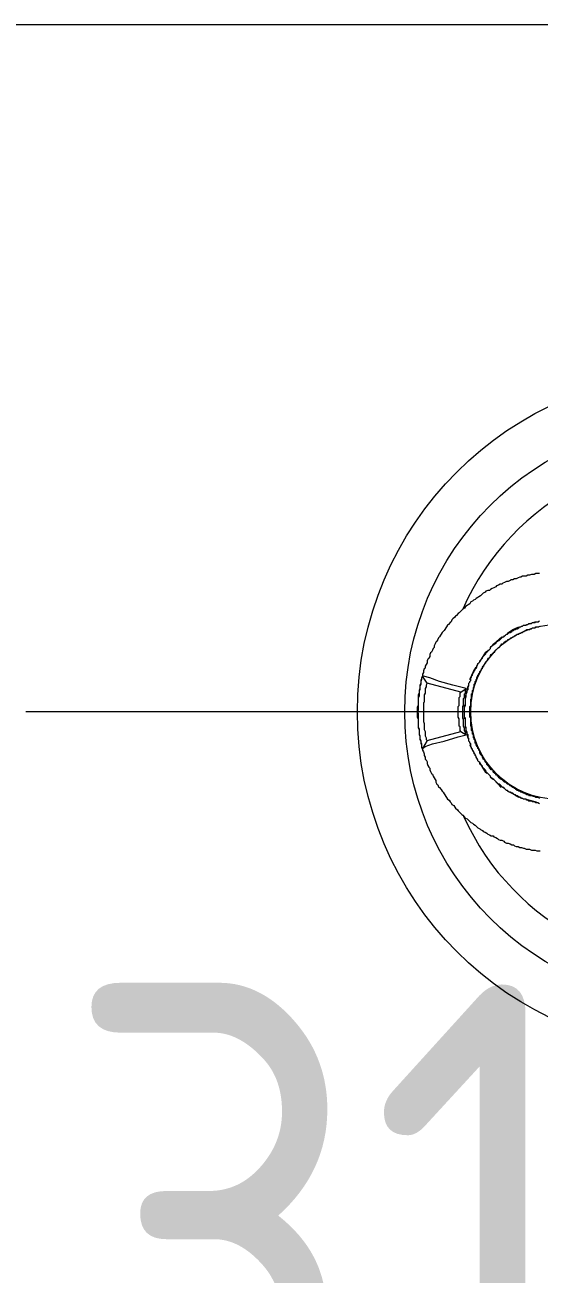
# Model space of a CAD drawing. Header units: millimetres. Extents: x 89051 to 218395, y -330386 to -125649.
# Drawn here: x 92612.9 to 92682.6, y -127097.3 to -126928 of the extents above; entities that cross this region are included whole.
import ezdxf

# ---------------------------------------------------------------- set-up
doc = ezdxf.new("R2010")
doc.units = ezdxf.units.MM
doc.header["$LTSCALE"] = 13
for name, pattern in [('1 实线', [0]), ('ACAD_ISO04W100', [30, 24, -3, 0, -3]), ('CENTER', [50.8, 31.75, -6.35, 6.35, -6.35])]:
    doc.linetypes.add(name, pattern=pattern)
doc.layers.get('0').update_dxf_attribs({"color": 1, "linetype": 'CENTER'})
doc.layers.add('C00-00-00', color=7, linetype='Continuous')
doc.layers.add('C00-00-FF', color=5, linetype='Continuous', true_color=0x0000ff)
doc.layers.add('标注、文本', color=3, linetype='Continuous', lineweight=25)
doc.styles.get("Standard").update_dxf_attribs({"font": 'gbenor.shx', "bigfont": 'gbcbig.shx'})
doc.dimstyles.new('1-15', dxfattribs={"dimscale": 20, "dimtxt": 3.5, "dimasz": 2, "dimexe": 1.5, "dimexo": 0.5, "dimgap": 0.5, "dimtad": 1, "dimtoh": 1, "dimdec": 1, "dimdsep": 46, "dimtxsty": 'Standard', "dimcen": 2.5, "dimclrd": 3, "dimclre": 3, "dimclrt": 3, "dimadec": 0, "dimazin": 2, "dimtfac": 1, "dimtdec": 1, "dimtmove": 0, "dimatfit": 2, "dimfxl": 1, "dimarcsym": 0})

# ---------------------------------------------------------------- blocks, each defined once
blk = doc.blocks.new('*D525')
at = {"layer": 'Defpoints', "color": 0}
for p in [(92572.93, -127080.47), (92703.93, -127080.47), (92703.93, -127138.05)]:
    blk.add_point(p, dxfattribs=at)
at = {"layer": '标注、文本', "color": 3, "lineweight": -2}
for p, q in [((92572.93, -127090.47), (92572.93, -127168.05)), ((92703.93, -127090.47), (92703.93, -127168.05)), ((92612.93, -127138.05), (92663.93, -127138.05))]:
    blk.add_line(p, q, dxfattribs=at)
at = {"layer": '标注、文本', "color": 3}
for points in [[(92612.93, -127131.38), (92612.93, -127144.72), (92572.93, -127138.05)], [(92663.93, -127131.38), (92663.93, -127144.72), (92703.93, -127138.05)]]:
    blk.add_solid(points, dxfattribs=at)
at = {"layer": '标注、文本', "color": 3, "insert": (92638.43, -127093.05), "char_height": 70, "attachment_point": 5}
blk.add_mtext('131', dxfattribs=at)

msp = doc.modelspace()

# ---------------------------------------------------------------- hatches: boundary and pattern name
at = {"layer": 'C00-00-00'}
h = msp.add_hatch(color=256, dxfattribs=at)
h.dxf.hatch_style = 2
h.paths.add_polyline_path([(92672.59, -127020.23), (92672.55, -127020.32), (92672.47, -127020.35), (92672.38, -127020.32), (92672.35, -127020.23), (92672.38, -127020.14), (92672.47, -127020.11), (92672.55, -127020.14)])

# ---------------------------------------------------------------- linework, layer by layer
at = {"color": 7, "linetype": '1 实线', "lineweight": 0}
msp.add_line((92965.93, -126927.95), (92441.93, -126927.95), dxfattribs=at)
for radius in [45.98, 39.57]:
    msp.add_circle((92703.93, -127021.08), radius, dxfattribs=at)
msp.add_arc((92703.93, -127021.08), 34.61, 204.1584, 156.2711, dxfattribs=at)
at = {"layer": 'C00-00-00', "lineweight": 15}
for points in [[(92682.63, -127002.32), (92682.39, -127002.32), (92682.15, -127002.32), (92681.91, -127002.44), (92681.79, -127002.44), (92681.54, -127002.44), (92681.3, -127002.56), (92681.06, -127002.56), (92680.82, -127002.68), (92680.58, -127002.68), (92680.33, -127002.68), (92680.09, -127002.81), (92679.97, -127002.81), (92679.73, -127002.93), (92679.49, -127003.05), (92679.25, -127003.05), (92679, -127003.17), (92678.76, -127003.17), (92678.64, -127003.29), (92678.4, -127003.41), (92678.16, -127003.41), (92677.91, -127003.53), (92677.67, -127003.65), (92677.55, -127003.77), (92677.31, -127003.77), (92677.07, -127003.89), (92676.83, -127004.02), (92676.7, -127004.14), (92676.46, -127004.26), (92676.22, -127004.38), (92675.98, -127004.5), (92675.86, -127004.62), (92675.61, -127004.62), (92675.37, -127004.74), (92675.25, -127004.86), (92675.01, -127004.98), (92674.89, -127005.1), (92674.65, -127005.35), (92674.4, -127005.47), (92674.28, -127005.59), (92674.04, -127005.71), (92673.92, -127005.83), (92673.68, -127005.95), (92673.56, -127006.07), (92673.32, -127006.19), (92673.19, -127006.44), (92672.95, -127006.56), (92672.83, -127006.68), (92672.59, -127006.8), (92672.47, -127007.04), (92672.23, -127007.16), (92672.11, -127007.28), (92671.86, -127007.52), (92671.74, -127007.65), (92671.62, -127007.77), (92671.38, -127008.01), (92671.26, -127008.13), (92671.14, -127008.25), (92670.9, -127008.49), (92670.77, -127008.61), (92670.65, -127008.86), (92670.53, -127008.98), (92670.29, -127009.22), (92670.17, -127009.34), (92670.05, -127009.58), (92669.93, -127009.7), (92669.81, -127009.94), (92669.69, -127010.07), (92669.44, -127010.31), (92669.32, -127010.55), (92669.2, -127010.67), (92669.08, -127010.91), (92668.96, -127011.03), (92668.84, -127011.28), (92668.72, -127011.52), (92668.6, -127011.64), (92668.48, -127011.88), (92668.35, -127012.12), (92668.35, -127012.36), (92668.23, -127012.49), (92668.11, -127012.73), (92667.99, -127012.97), (92667.87, -127013.09), (92667.75, -127013.33), (92667.75, -127013.57), (92667.63, -127013.82), (92667.51, -127013.94), (92667.39, -127014.18), (92667.39, -127014.42), (92667.27, -127014.66), (92667.14, -127014.91), (92667.14, -127015.15), (92667.02, -127015.27), (92666.9, -127015.51), (92666.9, -127015.75), (92666.78, -127015.99), (92666.78, -127016.24), (92666.66, -127016.48), (92666.66, -127016.6), (92666.54, -127016.84), (92666.54, -127017.08), (92666.54, -127017.33), (92666.42, -127017.57), (92666.42, -127017.81), (92666.42, -127018.05), (92666.3, -127018.29), (92666.3, -127018.54), (92666.3, -127018.78), (92666.3, -127018.9), (92666.18, -127019.14), (92666.18, -127019.38), (92666.18, -127019.63), (92666.18, -127019.87), (92666.18, -127020.11), (92666.18, -127020.35), (92666.18, -127020.59), (92666.18, -127020.84), (92666.06, -127021.08), (92666.18, -127021.32), (92666.18, -127021.56), (92666.18, -127021.68), (92666.18, -127021.92), (92666.18, -127022.17), (92666.18, -127022.41), (92666.18, -127022.65), (92666.18, -127022.89), (92666.18, -127023.13), (92666.3, -127023.38), (92666.3, -127023.62), (92666.3, -127023.86), (92666.3, -127024.1), (92666.42, -127024.34), (92666.42, -127024.47), (92666.42, -127024.71), (92666.54, -127024.95), (92666.54, -127025.19), (92666.66, -127025.43), (92666.66, -127025.68), (92666.66, -127025.92), (92666.78, -127026.16), (92666.78, -127026.28), (92666.9, -127026.52), (92667.02, -127026.76), (92667.02, -127027.01), (92667.14, -127027.25), (92667.14, -127027.49), (92667.27, -127027.61), (92667.39, -127027.85), (92667.39, -127028.1), (92667.51, -127028.34), (92667.63, -127028.58), (92667.75, -127028.7), (92667.75, -127028.94), (92667.87, -127029.18), (92667.99, -127029.43), (92668.11, -127029.55), (92668.23, -127029.79), (92668.35, -127030.03), (92668.48, -127030.27), (92668.6, -127030.39), (92668.6, -127030.64), (92668.72, -127030.88), (92668.84, -127031), (92668.96, -127031.24), (92669.08, -127031.36), (92669.32, -127031.6), (92669.44, -127031.85), (92669.56, -127031.97), (92669.69, -127032.21), (92669.81, -127032.33), (92669.93, -127032.57), (92670.05, -127032.69), (92670.17, -127032.94), (92670.41, -127033.06), (92670.53, -127033.3), (92670.65, -127033.42), (92670.77, -127033.66), (92671.02, -127033.78), (92671.14, -127034.03), (92671.26, -127034.15), (92671.5, -127034.39), (92671.62, -127034.51), (92671.74, -127034.63), (92671.98, -127034.87), (92672.11, -127034.99), (92672.23, -127035.11), (92672.47, -127035.36), (92672.59, -127035.48), (92672.83, -127035.6), (92672.95, -127035.72), (92673.19, -127035.96), (92673.32, -127036.08), (92673.56, -127036.2), (92673.68, -127036.32), (92673.92, -127036.45), (92674.04, -127036.57), (92674.28, -127036.81), (92674.53, -127036.93), (92674.65, -127037.05), (92674.89, -127037.17), (92675.01, -127037.29), (92675.25, -127037.41), (92675.49, -127037.53), (92675.61, -127037.66), (92675.86, -127037.78), (92676.1, -127037.9), (92676.34, -127037.9), (92676.46, -127038.02), (92676.7, -127038.14), (92676.95, -127038.26), (92677.07, -127038.38), (92677.31, -127038.5), (92677.55, -127038.5), (92677.79, -127038.62), (92677.91, -127038.74), (92678.16, -127038.87), (92678.4, -127038.87), (92678.64, -127038.99), (92678.88, -127039.11), (92679.12, -127039.11), (92679.25, -127039.23), (92679.49, -127039.35), (92679.73, -127039.35), (92679.97, -127039.47), (92680.21, -127039.47), (92680.46, -127039.59), (92680.58, -127039.59), (92680.82, -127039.71), (92681.06, -127039.71), (92681.3, -127039.71), (92681.54, -127039.83), (92681.79, -127039.83), (92682.03, -127039.83), (92682.27, -127039.95), (92682.51, -127039.95), (92682.75, -127039.95)], [(92682.63, -127033.54), (92682.39, -127033.42), (92682.27, -127033.42), (92682.15, -127033.42), (92682.03, -127033.3), (92681.79, -127033.3), (92681.67, -127033.3), (92681.54, -127033.18), (92681.42, -127033.18), (92681.18, -127033.18), (92681.06, -127033.06), (92680.94, -127033.06), (92680.82, -127032.94), (92680.7, -127032.94), (92680.46, -127032.94), (92680.33, -127032.82), (92680.21, -127032.82), (92680.09, -127032.69), (92679.97, -127032.69), (92679.73, -127032.57), (92679.61, -127032.45), (92679.49, -127032.45), (92679.37, -127032.33), (92679.25, -127032.33), (92679.12, -127032.21), (92679, -127032.09), (92678.88, -127032.09), (92678.64, -127031.97), (92678.52, -127031.97), (92678.4, -127031.85), (92678.28, -127031.73), (92678.16, -127031.73), (92678.04, -127031.6), (92677.91, -127031.48), (92677.79, -127031.36), (92677.67, -127031.36), (92677.55, -127031.24), (92677.43, -127031.12), (92677.31, -127031), (92677.19, -127030.88), (92677.07, -127030.88), (92676.95, -127030.76), (92676.83, -127030.64), (92676.7, -127030.52), (92676.58, -127030.39), (92676.46, -127030.27), (92676.34, -127030.27), (92676.22, -127030.15), (92676.1, -127030.03), (92675.98, -127029.91), (92675.98, -127029.79), (92675.86, -127029.67), (92675.74, -127029.55), (92675.61, -127029.43), (92675.49, -127029.31), (92675.37, -127029.18), (92675.37, -127029.06), (92675.25, -127028.94), (92675.13, -127028.82), (92675.01, -127028.7), (92674.89, -127028.58), (92674.89, -127028.46), (92674.77, -127028.34), (92674.65, -127028.22), (92674.53, -127028.1), (92674.53, -127027.97), (92674.4, -127027.85), (92674.28, -127027.73), (92674.28, -127027.61), (92674.16, -127027.37), (92674.04, -127027.25), (92674.04, -127027.13), (92673.92, -127027.01), (92673.92, -127026.89), (92673.8, -127026.76), (92673.8, -127026.64), (92673.68, -127026.4), (92673.56, -127026.28), (92673.56, -127026.16), (92673.44, -127026.04), (92673.44, -127025.92), (92673.32, -127025.8), (92673.32, -127025.55), (92673.32, -127025.43), (92673.19, -127025.31), (92673.19, -127025.19), (92673.07, -127025.07), (92673.07, -127024.83), (92673.07, -127024.71), (92672.95, -127024.59), (92672.95, -127024.47), (92672.95, -127024.22), (92672.83, -127024.1), (92672.83, -127023.98), (92672.83, -127023.86), (92672.71, -127023.62), (92672.71, -127023.5), (92672.71, -127023.38), (92672.71, -127023.26), (92672.59, -127023.01), (92672.59, -127022.89), (92672.59, -127022.77), (92672.59, -127022.65), (92672.59, -127022.41), (92672.59, -127022.29), (92672.59, -127022.17), (92672.59, -127021.92), (92672.47, -127021.8), (92672.47, -127021.68), (92672.47, -127021.56), (92672.47, -127021.32), (92672.47, -127021.2), (92672.47, -127021.08), (92672.47, -127020.96), (92672.47, -127020.71), (92672.47, -127020.59), (92672.47, -127020.47), (92672.59, -127020.23), (92672.59, -127020.11), (92672.59, -127019.99), (92672.59, -127019.87), (92672.59, -127019.63), (92672.59, -127019.5), (92672.59, -127019.38), (92672.59, -127019.26), (92672.71, -127019.02), (92672.71, -127018.9), (92672.71, -127018.78), (92672.71, -127018.66), (92672.83, -127018.42), (92672.83, -127018.29), (92672.83, -127018.17), (92672.95, -127018.05), (92672.95, -127017.81), (92672.95, -127017.69), (92673.07, -127017.57), (92673.07, -127017.45), (92673.07, -127017.21), (92673.19, -127017.08), (92673.19, -127016.96), (92673.32, -127016.84), (92673.32, -127016.72), (92673.32, -127016.48), (92673.44, -127016.36), (92673.44, -127016.24), (92673.56, -127016.12), (92673.56, -127015.99), (92673.68, -127015.75), (92673.8, -127015.63), (92673.8, -127015.51), (92673.92, -127015.39), (92673.92, -127015.27), (92674.04, -127015.15), (92674.16, -127015.03), (92674.16, -127014.91), (92674.28, -127014.66), (92674.28, -127014.54), (92674.4, -127014.42), (92674.53, -127014.3), (92674.53, -127014.18), (92674.65, -127014.06), (92674.77, -127013.94), (92674.89, -127013.82), (92674.89, -127013.7), (92675.01, -127013.57), (92675.13, -127013.45), (92675.25, -127013.33), (92675.37, -127013.21), (92675.37, -127013.09), (92675.49, -127012.97), (92675.61, -127012.85), (92675.74, -127012.73), (92675.86, -127012.61), (92675.98, -127012.49), (92675.98, -127012.36), (92676.1, -127012.24), (92676.22, -127012.12), (92676.34, -127012), (92676.46, -127012), (92676.58, -127011.88), (92676.7, -127011.76), (92676.83, -127011.64), (92676.95, -127011.52), (92677.07, -127011.4), (92677.19, -127011.4), (92677.31, -127011.28), (92677.43, -127011.15), (92677.55, -127011.03), (92677.67, -127010.91), (92677.79, -127010.91), (92677.91, -127010.79), (92678.04, -127010.67), (92678.16, -127010.55), (92678.28, -127010.55), (92678.4, -127010.43), (92678.52, -127010.31), (92678.64, -127010.31), (92678.88, -127010.19), (92679, -127010.07), (92679.12, -127010.07), (92679.25, -127009.94), (92679.37, -127009.94), (92679.49, -127009.82), (92679.61, -127009.82), (92679.85, -127009.7), (92679.97, -127009.58), (92680.09, -127009.58), (92680.21, -127009.46), (92680.33, -127009.46), (92680.46, -127009.34), (92680.7, -127009.34), (92680.82, -127009.34), (92680.94, -127009.22), (92681.06, -127009.22), (92681.18, -127009.1), (92681.42, -127009.1), (92681.54, -127009.1), (92681.67, -127008.98), (92681.79, -127008.98), (92682.03, -127008.98), (92682.15, -127008.86), (92682.27, -127008.86), (92682.39, -127008.86), (92682.63, -127008.73)], [(92680.7, -127009.34), (92682.03, -127008.86)], [(92682.03, -127008.86), (92682.51, -127008.86)], [(92682.63, -127032.82), (92682.51, -127032.69), (92682.39, -127032.69), (92682.15, -127032.69), (92682.03, -127032.57), (92681.91, -127032.57), (92681.79, -127032.57), (92681.67, -127032.45), (92681.54, -127032.45), (92681.3, -127032.45), (92681.18, -127032.33), (92681.06, -127032.33), (92680.94, -127032.33), (92680.82, -127032.21), (92680.7, -127032.21), (92680.58, -127032.09), (92680.46, -127032.09), (92680.21, -127031.97), (92680.09, -127031.97), (92679.97, -127031.85), (92679.85, -127031.85), (92679.73, -127031.73), (92679.61, -127031.73), (92679.49, -127031.6), (92679.37, -127031.48), (92679.25, -127031.48), (92679.12, -127031.36), (92679, -127031.36), (92678.88, -127031.24), (92678.76, -127031.12), (92678.64, -127031.12), (92678.52, -127031), (92678.4, -127030.88), (92678.28, -127030.88), (92678.16, -127030.76), (92678.04, -127030.64), (92677.91, -127030.64), (92677.79, -127030.52), (92677.67, -127030.39), (92677.55, -127030.27), (92677.43, -127030.27), (92677.31, -127030.15), (92677.19, -127030.03), (92677.07, -127029.91), (92676.95, -127029.79), (92676.95, -127029.67), (92676.83, -127029.67), (92676.7, -127029.55), (92676.58, -127029.43), (92676.46, -127029.31), (92676.34, -127029.18), (92676.34, -127029.06), (92676.22, -127028.94), (92676.1, -127028.94), (92675.98, -127028.82), (92675.86, -127028.7), (92675.86, -127028.58), (92675.74, -127028.46), (92675.61, -127028.34), (92675.49, -127028.22), (92675.49, -127028.1), (92675.37, -127027.97), (92675.25, -127027.85), (92675.25, -127027.73), (92675.13, -127027.61), (92675.01, -127027.49), (92675.01, -127027.37), (92674.89, -127027.25), (92674.89, -127027.13), (92674.77, -127027.01), (92674.65, -127026.89), (92674.65, -127026.76), (92674.53, -127026.64), (92674.53, -127026.4), (92674.4, -127026.28), (92674.4, -127026.16), (92674.28, -127026.04), (92674.28, -127025.92), (92674.16, -127025.8), (92674.16, -127025.68), (92674.04, -127025.55), (92674.04, -127025.43), (92673.92, -127025.31), (92673.92, -127025.07), (92673.92, -127024.95), (92673.8, -127024.83), (92673.8, -127024.71), (92673.68, -127024.59), (92673.68, -127024.47), (92673.68, -127024.22), (92673.56, -127024.1), (92673.56, -127023.98), (92673.56, -127023.86), (92673.56, -127023.74), (92673.44, -127023.62), (92673.44, -127023.38), (92673.44, -127023.26), (92673.44, -127023.13), (92673.32, -127023.01), (92673.32, -127022.89), (92673.32, -127022.65), (92673.32, -127022.53), (92673.32, -127022.41), (92673.32, -127022.29), (92673.32, -127022.17), (92673.32, -127021.92), (92673.19, -127021.8), (92673.19, -127021.68), (92673.19, -127021.56), (92673.19, -127021.44), (92673.19, -127021.2), (92673.19, -127021.08), (92673.19, -127020.96), (92673.19, -127020.84), (92673.19, -127020.71), (92673.19, -127020.47), (92673.19, -127020.35), (92673.32, -127020.23), (92673.32, -127020.11), (92673.32, -127019.99), (92673.32, -127019.75), (92673.32, -127019.63), (92673.32, -127019.5), (92673.32, -127019.38), (92673.44, -127019.26), (92673.44, -127019.02), (92673.44, -127018.9), (92673.44, -127018.78), (92673.44, -127018.66), (92673.56, -127018.54), (92673.56, -127018.42), (92673.56, -127018.17), (92673.68, -127018.05), (92673.68, -127017.93), (92673.68, -127017.81), (92673.8, -127017.69), (92673.8, -127017.57), (92673.8, -127017.33), (92673.92, -127017.21), (92673.92, -127017.08), (92673.92, -127016.96), (92674.04, -127016.84), (92674.04, -127016.72), (92674.16, -127016.6), (92674.16, -127016.48), (92674.28, -127016.24), (92674.28, -127016.12), (92674.4, -127015.99), (92674.4, -127015.87), (92674.53, -127015.75), (92674.53, -127015.63), (92674.65, -127015.51), (92674.77, -127015.39), (92674.77, -127015.27), (92674.89, -127015.15), (92674.89, -127015.03), (92675.01, -127014.91), (92675.13, -127014.78), (92675.13, -127014.66), (92675.25, -127014.54), (92675.37, -127014.42), (92675.37, -127014.3), (92675.49, -127014.18), (92675.61, -127014.06), (92675.61, -127013.94), (92675.74, -127013.82), (92675.86, -127013.7), (92675.98, -127013.57), (92675.98, -127013.45), (92676.1, -127013.33), (92676.22, -127013.21), (92676.34, -127013.09), (92676.46, -127012.97), (92676.58, -127012.97), (92676.58, -127012.85), (92676.7, -127012.73), (92676.83, -127012.61), (92676.95, -127012.49), (92677.07, -127012.36), (92677.19, -127012.36), (92677.31, -127012.24), (92677.31, -127012.12), (92677.43, -127012), (92677.55, -127011.88), (92677.67, -127011.88), (92677.79, -127011.76), (92677.91, -127011.64), (92678.04, -127011.52), (92678.16, -127011.52), (92678.28, -127011.4), (92678.4, -127011.28), (92678.52, -127011.28), (92678.64, -127011.15), (92678.76, -127011.03), (92678.88, -127011.03), (92679, -127010.91), (92679.12, -127010.91), (92679.25, -127010.79), (92679.37, -127010.67), (92679.49, -127010.67), (92679.61, -127010.55), (92679.85, -127010.55), (92679.97, -127010.43), (92680.09, -127010.43), (92680.21, -127010.31), (92680.33, -127010.31), (92680.46, -127010.19), (92680.58, -127010.19), (92680.7, -127010.07), (92680.82, -127010.07), (92680.94, -127009.94), (92681.18, -127009.94), (92681.3, -127009.94), (92681.42, -127009.82), (92681.54, -127009.82), (92681.67, -127009.7), (92681.79, -127009.7), (92682.03, -127009.7), (92682.15, -127009.58), (92682.27, -127009.58), (92682.39, -127009.58), (92682.51, -127009.58), (92682.63, -127009.46)], [(92676.46, -127011.88), (92677.55, -127010.91)], [(92678.28, -127010.43), (92679, -127009.94)], [(92679, -127009.94), (92679.85, -127009.58)], [(92676.22, -127012.12), (92676.46, -127011.88)], [(92674.53, -127014.3), (92675.37, -127012.97)], [(92675.37, -127012.97), (92675.49, -127012.85)], [(92673.19, -127016.72), (92673.68, -127015.63)], [(92673.68, -127015.63), (92674.04, -127015.03)], [(92666.78, -127016.24), (92666.66, -127016.48), (92666.66, -127016.72), (92666.54, -127016.96), (92666.54, -127017.21), (92666.42, -127017.45), (92666.42, -127017.69), (92666.42, -127017.93), (92666.3, -127018.17), (92666.3, -127018.29), (92666.3, -127018.54), (92666.18, -127018.78), (92666.18, -127019.02), (92666.18, -127019.26), (92666.18, -127019.5), (92666.18, -127019.75), (92666.18, -127019.99), (92666.18, -127020.23), (92666.06, -127020.47), (92666.06, -127020.71), (92666.06, -127020.96), (92666.06, -127021.2), (92666.06, -127021.32), (92666.06, -127021.56), (92666.06, -127021.8), (92666.18, -127022.05), (92666.18, -127022.29), (92666.18, -127022.53), (92666.18, -127022.77), (92666.18, -127023.01), (92666.18, -127023.26), (92666.3, -127023.5), (92666.3, -127023.74), (92666.3, -127023.98), (92666.3, -127024.22), (92666.42, -127024.34), (92666.42, -127024.59), (92666.42, -127024.83), (92666.54, -127025.07), (92666.54, -127025.31), (92666.66, -127025.55), (92666.66, -127025.8), (92666.78, -127026.04)], [(92667.39, -127017.21), (92666.78, -127016.24)], [(92672.71, -127017.93), (92670.9, -127017.45), (92669.08, -127016.96), (92667.75, -127016.48), (92666.9, -127016.24), (92666.78, -127016.24)], [(92667.39, -127017.21), (92667.27, -127017.45), (92667.27, -127017.69), (92667.14, -127017.93), (92667.14, -127018.17), (92667.14, -127018.42), (92667.14, -127018.54), (92667.02, -127018.78), (92667.02, -127019.02), (92667.02, -127019.26), (92667.02, -127019.5), (92667.02, -127019.75), (92666.9, -127019.87), (92666.9, -127020.11), (92666.9, -127020.35), (92666.9, -127020.59), (92666.9, -127020.84), (92666.9, -127021.08), (92666.9, -127021.2), (92666.9, -127021.44), (92666.9, -127021.68), (92666.9, -127021.92), (92666.9, -127022.17), (92666.9, -127022.41), (92667.02, -127022.65), (92667.02, -127022.77), (92667.02, -127023.01), (92667.02, -127023.26), (92667.02, -127023.5), (92667.14, -127023.74), (92667.14, -127023.98), (92667.14, -127024.1), (92667.14, -127024.34), (92667.27, -127024.59), (92667.27, -127024.83), (92667.39, -127024.95)], [(92671.98, -127018.42), (92667.39, -127017.21)], [(92672.71, -127018.66), (92672.95, -127017.57)], [(92671.98, -127023.74), (92671.86, -127023.62), (92671.86, -127023.5), (92671.86, -127023.26), (92671.86, -127023.13), (92671.74, -127023.01), (92671.74, -127022.77), (92671.74, -127022.65), (92671.74, -127022.53), (92671.74, -127022.29), (92671.74, -127022.17), (92671.74, -127022.05), (92671.62, -127021.8), (92671.62, -127021.68), (92671.62, -127021.56), (92671.62, -127021.32), (92671.62, -127021.2), (92671.62, -127020.96), (92671.62, -127020.84), (92671.62, -127020.71), (92671.62, -127020.47), (92671.62, -127020.35), (92671.74, -127020.23), (92671.74, -127019.99), (92671.74, -127019.87), (92671.74, -127019.75), (92671.74, -127019.5), (92671.74, -127019.38), (92671.74, -127019.14), (92671.86, -127019.02), (92671.86, -127018.9), (92671.86, -127018.66), (92671.86, -127018.54), (92671.98, -127018.42)], [(92671.98, -127018.42), (92672.71, -127017.93)], [(92672.71, -127024.22), (92672.59, -127024.1), (92672.59, -127023.98), (92672.59, -127023.86), (92672.47, -127023.62), (92672.47, -127023.5), (92672.47, -127023.38), (92672.47, -127023.26), (92672.35, -127023.01), (92672.35, -127022.89), (92672.35, -127022.77), (92672.35, -127022.53), (92672.35, -127022.41), (92672.35, -127022.29), (92672.35, -127022.17), (92672.23, -127021.92), (92672.23, -127021.8), (92672.23, -127021.68), (92672.23, -127021.44), (92672.23, -127021.32), (92672.23, -127021.2), (92672.23, -127020.96), (92672.23, -127020.84), (92672.23, -127020.71), (92672.23, -127020.47), (92672.23, -127020.35), (92672.35, -127020.23), (92672.35, -127020.11), (92672.35, -127019.87), (92672.35, -127019.75), (92672.35, -127019.63), (92672.35, -127019.38), (92672.35, -127019.26), (92672.47, -127019.14), (92672.47, -127019.02), (92672.47, -127018.78), (92672.47, -127018.66), (92672.59, -127018.54), (92672.59, -127018.29), (92672.59, -127018.17), (92672.59, -127018.05), (92672.71, -127017.93)], [(92672.59, -127019.26), (92672.71, -127018.66)], [(92672.47, -127021.92), (92672.47, -127020.23)], [(92672.47, -127022.05), (92672.47, -127021.92)], [(92666.78, -127026.04), (92667.14, -127025.8), (92668.11, -127025.43), (92669.69, -127025.07), (92671.62, -127024.47), (92672.71, -127024.22)], [(92667.39, -127024.95), (92671.98, -127023.74)], [(92671.98, -127023.74), (92672.71, -127024.22)], [(92672.71, -127023.5), (92672.59, -127022.89)], [(92672.95, -127024.71), (92672.71, -127023.5)], [(92667.39, -127024.95), (92666.78, -127026.04)], [(92673.68, -127026.52), (92673.19, -127025.55)], [(92674.04, -127027.13), (92673.68, -127026.52)], [(92675.37, -127029.31), (92674.53, -127027.97)], [(92675.49, -127029.43), (92675.37, -127029.31)], [(92676.46, -127030.27), (92676.1, -127030.03)], [(92677.43, -127031.36), (92676.46, -127030.27)], [(92679, -127032.21), (92678.28, -127031.85)], [(92679.85, -127032.69), (92679, -127032.21)], [(92682.03, -127033.3), (92680.7, -127032.94)], [(92682.39, -127033.42), (92682.03, -127033.3)]]:
    msp.add_lwpolyline(points, dxfattribs=at)
at = {"layer": 'C00-00-FF', "lineweight": 15}
for points in [[(92672.71, -127021.08), (92670.77, -127021.08)], [(92676.34, -127021.08), (92674.53, -127021.08)], [(92680.21, -127021.08), (92678.16, -127021.08)]]:
    msp.add_lwpolyline(points, dxfattribs=at)
msp.add_circle((92685.17, -127021.08), 11.86, dxfattribs=at)
at = {"layer": '标注、文本', "color": 1, "linetype": 'ACAD_ISO04W100', "lineweight": 15}
for p, q in [((92968.43, -127021.08), (92439.43, -127021.08)), ((92794.87, -127021.08), (92612.99, -127021.08))]:
    msp.add_line(p, q, dxfattribs=at)

# ---------------------------------------------------------------- dimensions: what is measured, and where the dimension line sits
at = {"layer": '标注、文本'}
dim = msp.add_linear_dim(base=(92703.93, -127138.05), p1=(92572.93, -127080.47), p2=(92703.93, -127080.47), dimstyle='1-15', dxfattribs=at)
dim.commit()
dim.dimension.update_dxf_attribs({"geometry": '*D525', "text_midpoint": (92638.43, -127093.05)})

doc.saveas('drawing.dxf')
